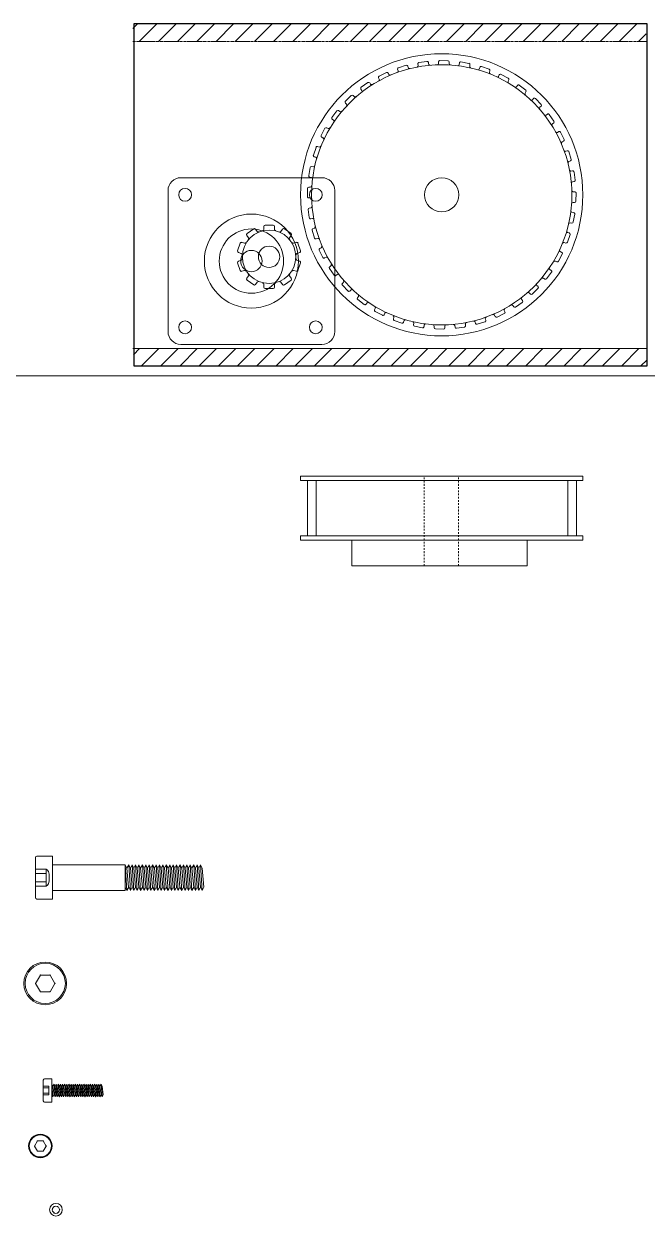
# Model space of a CAD drawing. Header units: millimetres. Extents: x -784753 to 2894, y -738 to 77802.
# Drawn here: x 838.4 to 984.2, y 869.8 to 1148.7 of the extents above; entities that cross this region are included whole.
import ezdxf

# ---------------------------------------------------------------- set-up
doc = ezdxf.new("R2010")
doc.units = ezdxf.units.MM
doc.linetypes.add('CHAIN', pattern=[0.7087, 0.4724, -0.0591, 0.1181, -0.0591])
doc.linetypes.add('phl_center', pattern=[0.75, 0.4, -0.35])
doc.layers.add('Hatch (ANSI)', color=9, linetype='Continuous', lineweight=9)

# ---------------------------------------------------------------- blocks, each defined once
blk = doc.blocks.new('KH39FM2-STEPMOTOR-TOP')
at = {"lineweight": 0}
for p, q in [((16.5, 19.5), (-16.5, 19.5)), ((0, 19.5), (-15.5, 19.5)), ((0, 19.5), (15.05, 19.5)), ((-19.5, 16.5), (-19.5, -16.5)), ((19.5, -16.5), (19.5, 16.5)), ((-16.5, -19.5), (16.5, -19.5)), ((15.05, -19.5), (-15.95, -19.5))]:
    blk.add_line(p, q, dxfattribs=at)
for centre, radius in [((-15.5, 15.5), 1.5), ((15.05, 15.5), 1.5), ((0, 0), 11), ((0, 0), 2.5), ((-15.5, -15.5), 1.5), ((15.05, -15.5), 1.5)]:
    blk.add_circle(centre, radius, dxfattribs=at)
for centre, start, end in [((-16.5, 16.5), 90, 180), ((16.5, 16.5), 0, 90), ((-16.5, -16.5), 180, 270), ((16.5, -16.5), 270, 0)]:
    blk.add_arc(centre, 3, start, end, dxfattribs=at)
blk = doc.blocks.new('ALUMIINIPUTKI-80X80-TOPS')
at = {"layer": 'Hatch (ANSI)', "lineweight": 0}
h = blk.add_hatch(dxfattribs=at)
h.set_pattern_fill('ANSI31', color=256, style=0)
h.set_pattern_definition([(45, (459.0098, -586.3665), (-2.245064, 2.245064), [])])
h.paths.add_polyline_path([(1688.14, -329.88), (1688.14, -334), (1808.14, -334), (1808.14, -329.88)])
h = blk.add_hatch(dxfattribs=at)
h.set_pattern_fill('ANSI31', color=256, style=0)
h.set_pattern_definition([(45, (459.12, -586.3665), (-2.245064, 2.245064), [])])
h.paths.add_polyline_path([(1808.25, -405.85), (1688.25, -405.85), (1688.25, -409.88), (1808.25, -409.88)])
for p, q in [((1808.36, -329.88), (1688.36, -329.88)), ((1688.36, -329.88), (1688.36, -409.88)), ((1808.36, -409.88), (1808.36, -329.88)), ((1688.36, -409.88), (1808.36, -409.88))]:
    blk.add_line(p, q)
at = {"lineweight": 0}
for p, q in [((1803.36, -405.85), (1802.36, -405.85)), ((1803.36, -405.85), (1804.36, -405.85)), ((1724.79, -409.88), (1722.29, -409.88)), ((1724.79, -409.88), (1727.29, -409.88)), ((1748.36, -409.88), (1728.36, -409.88)), ((1748.36, -409.88), (1768.36, -409.88)), ((1771.93, -409.88), (1769.43, -409.88)), ((1771.93, -409.88), (1774.43, -409.88))]:
    blk.add_line(p, q, dxfattribs=at)
at = {"layer": 'Hatch (ANSI)', "linetype": 'CHAIN', "lineweight": 0}
blk.add_line((1688.14, -334), (1808.14, -334), dxfattribs=at)
at = {"layer": 'Hatch (ANSI)', "lineweight": 0}
blk.add_line((1688.14, -405.85), (1808.14, -405.85), dxfattribs=at)
blk = doc.blocks.new('T5-CAMERA-ROTATE-PLATFORM-TOPS')
at = {"lineweight": 0}
for p, q in [((-3.45, 31.22), (-5.33, 30.96)), ((-3.06, 30.61), (-3.11, 30.97)), ((-0.73, 31.11), (-0.73, 30.72)), ((1.47, 31.38), (-0.43, 31.41)), ((1.77, 30.72), (1.77, 31.08)), ((4.14, 30.84), (4.08, 30.45)), ((6.36, 30.76), (4.49, 31.09)), ((-12.93, 28.63), (-14.64, 27.79)), ((-12.37, 28.17), (-12.53, 28.5)), ((-10.31, 29.36), (-10.19, 28.99)), ((-8.3, 30.3), (-10.11, 29.74)), ((-7.81, 29.76), (-7.92, 30.11)), ((-5.59, 30.61), (-5.53, 30.22)), ((6.55, 30.06), (6.61, 30.42)), ((8.92, 29.81), (8.8, 29.44)), ((11.1, 29.39), (9.3, 30.01)), ((11.17, 28.67), (11.29, 29.01)), ((13.47, 28.05), (13.29, 27.7)), ((15.56, 27.29), (13.88, 28.18)), ((-17.25, 26.25), (-18.81, 25.16)), ((-16.62, 25.89), (-16.84, 26.18)), ((-14.78, 27.39), (-14.6, 27.04)), ((15.52, 26.57), (15.69, 26.89)), ((17.7, 25.6), (17.46, 25.28)), ((19.64, 24.52), (18.12, 25.66)), ((-21.15, 23.23), (-22.51, 21.91)), ((-20.47, 22.97), (-20.73, 23.23)), ((-18.88, 24.74), (-18.65, 24.42)), ((19.49, 23.81), (19.7, 24.1)), ((21.48, 22.52), (21.2, 22.24)), ((23.23, 21.15), (21.91, 22.51)), ((-24.52, 19.64), (-25.66, 18.12)), ((-23.81, 19.49), (-24.1, 19.7)), ((-22.52, 21.48), (-22.24, 21.2)), ((22.97, 20.47), (23.23, 20.73)), ((-25.6, 17.7), (-25.28, 17.46)), ((24.74, 18.88), (24.42, 18.65)), ((26.25, 17.25), (25.16, 18.81)), ((25.89, 16.62), (26.18, 16.84)), ((-27.29, 15.56), (-28.18, 13.88)), ((-26.57, 15.52), (-26.89, 15.69)), ((27.39, 14.78), (27.04, 14.6)), ((28.63, 12.93), (27.79, 14.64)), ((-28.67, 11.17), (-29.01, 11.29)), ((-28.05, 13.47), (-27.7, 13.29)), ((28.17, 12.37), (28.5, 12.53)), ((-29.39, 11.1), (-30.01, 9.3)), ((-29.81, 8.92), (-29.44, 8.8)), ((29.36, 10.31), (28.99, 10.19)), ((30.3, 8.3), (29.74, 10.11)), ((-30.76, 6.36), (-31.09, 4.49)), ((-30.06, 6.55), (-30.42, 6.61)), ((29.76, 7.81), (30.11, 7.92)), ((30.61, 5.59), (30.22, 5.53)), ((-30.84, 4.14), (-30.45, 4.08)), ((30.61, 3.06), (30.97, 3.11)), ((31.22, 3.45), (30.96, 5.33)), ((-31.38, 1.47), (-31.41, -0.43)), ((-30.72, 1.77), (-31.08, 1.77)), ((31.11, 0.73), (30.72, 0.73)), ((31.38, -1.47), (31.41, 0.43)), ((-31.11, -0.73), (-30.72, -0.73)), ((30.72, -1.77), (31.08, -1.77)), ((-31.22, -3.45), (-30.96, -5.33)), ((-30.61, -3.06), (-30.97, -3.11)), ((-30.61, -5.59), (-30.22, -5.53)), ((30.84, -4.14), (30.45, -4.08)), ((30.76, -6.36), (31.09, -4.49)), ((-30.3, -8.3), (-29.74, -10.11)), ((-29.76, -7.81), (-30.11, -7.92)), ((30.06, -6.55), (30.42, -6.61)), ((-29.36, -10.31), (-28.99, -10.19)), ((29.39, -11.1), (30.01, -9.3)), ((29.81, -8.92), (29.44, -8.8)), ((-28.63, -12.93), (-27.79, -14.64)), ((-28.17, -12.37), (-28.5, -12.53)), ((27.29, -15.56), (28.18, -13.88)), ((28.05, -13.47), (27.7, -13.29)), ((28.67, -11.17), (29.01, -11.29)), ((-27.39, -14.78), (-27.04, -14.6)), ((-25.89, -16.62), (-26.18, -16.84)), ((26.57, -15.52), (26.89, -15.69)), ((-26.25, -17.25), (-25.16, -18.81)), ((-24.74, -18.88), (-24.42, -18.65)), ((23.81, -19.49), (24.1, -19.7)), ((24.52, -19.64), (25.66, -18.12)), ((25.6, -17.7), (25.28, -17.46)), ((-22.97, -20.47), (-23.23, -20.73)), ((-23.23, -21.15), (-21.91, -22.51)), ((-21.48, -22.52), (-21.2, -22.24)), ((21.15, -23.23), (22.51, -21.91)), ((22.52, -21.48), (22.24, -21.2)), ((-19.49, -23.81), (-19.7, -24.1)), ((-19.64, -24.52), (-18.12, -25.66)), ((18.88, -24.74), (18.65, -24.42)), ((20.47, -22.97), (20.73, -23.23)), ((-17.7, -25.6), (-17.46, -25.28)), ((-15.52, -26.57), (-15.69, -26.89)), ((-15.56, -27.29), (-13.88, -28.18)), ((-13.47, -28.05), (-13.29, -27.7)), ((12.93, -28.63), (14.64, -27.79)), ((14.78, -27.39), (14.6, -27.04)), ((16.62, -25.89), (16.84, -26.18)), ((17.25, -26.25), (18.81, -25.16)), ((-11.17, -28.67), (-11.29, -29.01)), ((-11.1, -29.39), (-9.3, -30.01)), ((-8.92, -29.81), (-8.8, -29.44)), ((-6.55, -30.06), (-6.61, -30.42)), ((-4.14, -30.84), (-4.08, -30.45)), ((3.06, -30.61), (3.11, -30.97)), ((5.59, -30.61), (5.53, -30.22)), ((7.81, -29.76), (7.92, -30.11)), ((8.3, -30.3), (10.11, -29.74)), ((10.31, -29.36), (10.19, -28.99)), ((12.37, -28.17), (12.53, -28.5)), ((-6.36, -30.76), (-4.49, -31.09)), ((-1.77, -30.72), (-1.77, -31.08)), ((-1.47, -31.38), (0.43, -31.41)), ((0.73, -31.11), (0.73, -30.72)), ((3.45, -31.22), (5.33, -30.96))]:
    blk.add_line(p, q, dxfattribs=at)
for radius in [33, 30.43, 4]:
    blk.add_circle((0, 0), radius, dxfattribs=at)
for centre, start, end in [((-5.29, 30.66), 98.0533, 189), ((-3.41, 30.93), 9, 98.0533), ((-1.03, 30.72), 270, 0), ((-0.43, 31.11), 89.0533, 180), ((1.47, 31.08), 0, 89.0533), ((2.07, 30.72), 180, 270), ((4.44, 30.8), 80.0533, 171), ((6.31, 30.47), 351, 80.0533), ((-12.8, 28.36), 27, 116.0533), ((-12.1, 28.31), 207, 297), ((-10.47, 28.89), 288, 18), ((-10.02, 29.46), 107.0533, 198), ((-8.21, 30.01), 18, 107.0533), ((-7.52, 29.85), 198, 288), ((-5.82, 30.18), 279, 9), ((-2.76, 30.66), 189, 279), ((3.79, 30.5), 261, 351), ((6.85, 30.01), 171, 261), ((8.51, 29.53), 252, 342), ((9.2, 29.72), 71.0533, 162), ((11, 29.11), 342, 71.0533), ((11.46, 28.57), 162, 252), ((13.74, 27.92), 62.0533, 153), ((-18.64, 24.92), 125.0533, 216), ((-17.08, 26.01), 36, 125.0533), ((-16.38, 26.07), 216, 306), ((-14.51, 27.52), 116.0533, 207), ((-14.86, 26.9), 297, 27), ((13.03, 27.84), 243, 333), ((15.79, 26.43), 153, 243), ((15.42, 27.03), 333, 62.0533), ((17.22, 25.46), 234, 324), ((17.94, 25.42), 53.0533, 144), ((-20.94, 23.02), 45, 134.0533), ((-20.26, 23.18), 225, 315), ((-18.89, 24.24), 306, 36), ((19.73, 23.63), 144, 234), ((19.46, 24.28), 324, 53.0533), ((21.69, 22.3), 44.0533, 135), ((-24.28, 19.46), 54, 143.0533), ((-23.63, 19.73), 234, 324), ((-22.3, 21.69), 134.0533, 225), ((-22.45, 20.99), 315, 45), ((20.99, 22.45), 225, 315), ((23.18, 20.26), 135, 225), ((23.02, 20.94), 315, 44.0533), ((-25.42, 17.94), 143.0533, 234), ((-25.46, 17.22), 324, 54), ((24.24, 18.89), 216, 306), ((24.92, 18.64), 35.0533, 126), ((26.01, 17.08), 306, 35.0533), ((-27.03, 15.42), 63, 152.0533), ((-26.43, 15.79), 243, 333), ((26.07, 16.38), 126, 216), ((26.9, 14.86), 207, 297), ((27.52, 14.51), 26.0533, 117), ((-29.11, 11), 72, 161.0533), ((-28.57, 11.46), 252, 342), ((-27.92, 13.74), 152.0533, 243), ((-27.84, 13.03), 333, 63), ((28.31, 12.1), 117, 207), ((28.36, 12.8), 297, 26.0533), ((-29.72, 9.2), 161.0533, 252), ((-29.53, 8.51), 342, 72), ((28.89, 10.47), 198, 288), ((29.46, 10.02), 17.0533, 108), ((-30.47, 6.31), 81, 170.0533), ((-30.01, 6.85), 261, 351), ((29.85, 7.52), 108, 198), ((30.18, 5.82), 189, 279), ((30.01, 8.21), 288, 17.0533), ((30.66, 5.29), 8.0533, 99), ((-30.8, 4.44), 170.0533, 261), ((-30.5, 3.79), 351, 81), ((30.66, 2.76), 99, 189), ((30.93, 3.41), 279, 8.0533), ((-31.08, 1.47), 90, 179.0533), ((-30.72, 2.07), 270, 0), ((30.72, 1.03), 180, 270), ((31.11, 0.43), 359.0533, 90), ((-31.11, -0.43), 179.0533, 270), ((-30.72, -1.03), 0, 90), ((-30.66, -2.76), 279, 9), ((30.72, -2.07), 90, 180), ((31.08, -1.47), 270, 359.0533), ((-30.93, -3.41), 99, 188.0533), ((-30.66, -5.29), 188.0533, 279), ((-30.18, -5.82), 9, 99), ((30.5, -3.79), 171, 261), ((30.8, -4.44), 350.0533, 81), ((-30.01, -8.21), 108, 197.0533), ((-29.85, -7.52), 288, 18), ((30.01, -6.85), 81, 171), ((30.47, -6.31), 261, 350.0533), ((-29.46, -10.02), 197.0533, 288), ((-28.89, -10.47), 18, 108), ((29.11, -11), 252, 341.0533), ((29.53, -8.51), 162, 252), ((29.72, -9.2), 341.0533, 72), ((-28.36, -12.8), 117, 206.0533), ((-28.31, -12.1), 297, 27), ((27.84, -13.03), 153, 243), ((27.92, -13.74), 332.0533, 63), ((28.57, -11.46), 72, 162), ((-27.52, -14.51), 206.0533, 297), ((-26.9, -14.86), 27, 117), ((-26.07, -16.38), 306, 36), ((26.43, -15.79), 63, 153), ((27.03, -15.42), 243, 332.0533), ((-26.01, -17.08), 126, 215.0533), ((-24.92, -18.64), 215.0533, 306), ((-24.24, -18.89), 36, 126), ((23.63, -19.73), 54, 144), ((25.46, -17.22), 144, 234), ((25.42, -17.94), 323.0533, 54), ((-23.02, -20.94), 135, 224.0533), ((-23.18, -20.26), 315, 45), ((-20.99, -22.45), 45, 135), ((22.45, -20.99), 135, 225), ((22.3, -21.69), 314.0533, 45), ((24.28, -19.46), 234, 323.0533), ((-21.69, -22.3), 224.0533, 315), ((-19.46, -24.28), 144, 233.0533), ((-19.73, -23.63), 324, 54), ((18.89, -24.24), 126, 216), ((18.64, -24.92), 305.0533, 36), ((20.26, -23.18), 45, 135), ((20.94, -23.02), 225, 314.0533), ((-17.94, -25.42), 233.0533, 324), ((-17.22, -25.46), 54, 144), ((-15.42, -27.03), 153, 242.0533), ((-15.79, -26.43), 333, 63), ((-13.03, -27.84), 63, 153), ((14.86, -26.9), 117, 207), ((14.51, -27.52), 296.0533, 27), ((16.38, -26.07), 36, 126), ((17.08, -26.01), 216, 305.0533), ((-13.74, -27.92), 242.0533, 333), ((-11.46, -28.57), 342, 72), ((-11, -29.11), 162, 251.0533), ((-9.2, -29.72), 251.0533, 342), ((-8.51, -29.53), 72, 162), ((-6.85, -30.01), 351, 81), ((-6.31, -30.47), 171, 260.0533), ((-3.79, -30.5), 81, 171), ((-2.07, -30.72), 0, 90), ((1.03, -30.72), 90, 180), ((2.76, -30.66), 9, 99), ((5.29, -30.66), 278.0533, 9), ((5.82, -30.18), 99, 189), ((7.52, -29.85), 18, 108), ((8.21, -30.01), 198, 287.0533), ((10.02, -29.46), 287.0533, 18), ((10.47, -28.89), 108, 198), ((12.1, -28.31), 27, 117), ((12.8, -28.36), 207, 296.0533), ((-4.44, -30.8), 260.0533, 351), ((-1.47, -31.08), 180, 269.0533), ((0.43, -31.11), 269.0533, 0), ((3.41, -30.93), 189, 278.0533)]:
    blk.add_arc(centre, 0.3, start, end, dxfattribs=at)
blk = doc.blocks.new('T5-CAMERA-ROTATE-MOTOR-TOPS')
at = {"lineweight": 0}
for radius in [7.53, 2.5]:
    blk.add_circle((783.69, 940.13), radius, dxfattribs=at)
blk = doc.blocks.new('T5-10-HIHNAPYORA')
at = {"lineweight": 0}
for p, q in [((857.01, 1035.02), (855.11, 1035.02)), ((850.86, 1032.62), (851.27, 1032.06)), ((852.46, 1034.16), (850.93, 1033.04)), ((853.29, 1033.53), (852.88, 1034.09)), ((854.81, 1034.72), (854.81, 1034.02)), ((857.31, 1034.02), (857.31, 1034.72)), ((859.23, 1034.09), (858.82, 1033.53)), ((861.19, 1033.04), (859.65, 1034.16)), ((860.84, 1032.06), (861.25, 1032.62)), ((849.29, 1030.79), (848.71, 1028.99)), ((850.33, 1030.77), (849.67, 1030.99)), ((862.44, 1030.99), (861.78, 1030.77)), ((863.41, 1028.99), (862.82, 1030.79)), ((848.9, 1028.61), (849.56, 1028.39)), ((849.56, 1026.8), (848.9, 1026.58)), ((862.55, 1028.39), (863.22, 1028.61)), ((863.22, 1026.58), (862.55, 1026.8)), ((848.71, 1026.21), (849.29, 1024.4)), ((849.67, 1024.21), (850.33, 1024.42)), ((861.78, 1024.42), (862.44, 1024.21)), ((862.82, 1024.4), (863.41, 1026.21)), ((851.27, 1023.13), (850.86, 1022.57)), ((850.93, 1022.15), (852.46, 1021.03)), ((852.88, 1021.1), (853.29, 1021.66)), ((854.81, 1021.17), (854.81, 1020.48)), ((857.31, 1020.48), (857.31, 1021.17)), ((858.82, 1021.66), (859.23, 1021.1)), ((859.65, 1021.03), (861.19, 1022.15)), ((861.25, 1022.57), (860.84, 1023.13)), ((855.11, 1020.18), (857.01, 1020.18))]:
    blk.add_line(p, q, dxfattribs=at)
for radius in [6.25, 2.5]:
    blk.add_circle((856.06, 1027.6), radius, dxfattribs=at)
for centre, start, end in [((855.11, 1034.72), 90, 180), ((857.01, 1034.72), 360, 450), ((851.1, 1032.8), 126, 216), ((852.64, 1033.91), 36, 126), ((853.54, 1033.7), 216, 306), ((854.51, 1034.02), 270, 360), ((857.61, 1034.02), 540, 630), ((858.58, 1033.7), 234, 324), ((859.47, 1033.91), 54, 144), ((861.01, 1032.8), 324, 54), ((849.58, 1030.7), 72, 162), ((850.43, 1031.06), 252, 342), ((851.03, 1031.88), 306, 36), ((861.09, 1031.88), 144, 234), ((861.69, 1031.06), 198, 288), ((862.54, 1030.7), 18, 108), ((848.99, 1028.89), 162, 252), ((848.99, 1026.3), 108, 198), ((849.47, 1028.11), 342, 72), ((849.47, 1027.08), 288, 18), ((862.65, 1028.11), 108, 198), ((862.65, 1027.08), 162, 252), ((863.12, 1028.89), 288, 18), ((863.12, 1026.3), 342, 72), ((849.58, 1024.49), 198, 288), ((850.43, 1024.14), 18, 108), ((861.69, 1024.14), 72, 162), ((862.54, 1024.49), 252, 342), ((851.1, 1022.39), 144, 234), ((851.03, 1023.31), 324, 54), ((852.64, 1021.28), 234, 324), ((853.54, 1021.49), 54, 144), ((854.51, 1021.17), 0, 90), ((857.61, 1021.17), 90, 180), ((858.58, 1021.49), 36, 126), ((859.47, 1021.28), 216, 306), ((861.09, 1023.31), 126, 216), ((861.01, 1022.39), 306, 36), ((855.11, 1020.48), 180, 270), ((857.01, 1020.48), 270, 0)]:
    blk.add_arc(centre, 0.3, start, end, dxfattribs=at)
blk = doc.blocks.new('T5-40-LSIDE-CAMERAR')
at = {"lineweight": 0}
for p, q in [((33, 15), (-33, 15)), ((-33, 15), (-33, 14)), ((-33, 14), (-29.37, 14)), ((29.48, 15), (-31.37, 15)), ((-31.37, 14), (-31.37, 1)), ((-29.37, 1), (-29.37, 14)), ((-29.37, 14), (29.48, 14)), ((29.48, 1), (29.48, 14)), ((29.48, 14), (33, 14)), ((31.48, 1), (31.48, 14)), ((33, 15), (33, 14)), ((-33, 0), (-33, 1)), ((-33, 1), (-29.37, 1)), ((33, 0), (-33, 0)), ((-31.37, 0), (-29.37, 0)), ((-29.37, 1), (29.48, 1)), ((-21, -6), (-21, 0)), ((20, -6), (20, 0)), ((29.48, 1), (33, 1)), ((31.48, 0), (29.48, 0)), ((33, 1), (33, 0)), ((20, -6), (-21, -6)), ((0, -6), (-21, -6)), ((0, -6), (-4, -6)), ((0, -6), (-3, -6)), ((0, -6), (20, -6)), ((0, -6), (20, -6)), ((0, -6), (3, -6)), ((0, -6), (4, -6)), ((0, -6), (20, -6))]:
    blk.add_line(p, q, dxfattribs=at)
at = {"linetype": 'phl_center', "lineweight": 0}
for p, q in [((-4.07, -6), (-4.07, 15)), ((3.93, -6), (3.93, 15))]:
    blk.add_line(p, q, dxfattribs=at)
blk = doc.blocks.new('M6x35-DIN7984-LSIDE')
at = {"lineweight": 0}
for p, q in [((-4, 4.7), (-4, -4.7)), ((0, 5), (-3.7, 5)), ((0, -5), (0, 5)), ((0, 0), (0, 3)), ((0, 3), (17, 3)), ((17, 3), (17.4, 2.2)), ((17, 3), (17.4, -3)), ((17, -2.2), (17, 3)), ((17.4, 2.2), (17.8, 3)), ((17.8, 3), (18.2, -3)), ((17.8, 3), (18.2, 2.2)), ((18.2, 2.2), (18.6, 3)), ((18.6, 3), (19, -3)), ((18.6, 3), (19, 2.2)), ((19, 2.2), (19.4, 3)), ((19.4, 3), (19.8, -3)), ((19.4, 3), (19.8, 2.2)), ((19.8, 2.2), (20.2, 3)), ((20.2, 3), (20.6, -3)), ((20.2, 3), (20.6, 2.2)), ((20.6, 2.2), (21, 3)), ((21, 3), (21.4, -3)), ((21, 3), (21.4, 2.2)), ((21.4, 2.2), (21.8, 3)), ((21.8, 3), (22.2, -3)), ((21.8, 3), (22.2, 2.2)), ((22.2, 2.2), (22.6, 3)), ((22.6, 3), (23, -3)), ((22.6, 3), (23, 2.2)), ((23, 2.2), (23.4, 3)), ((23.4, 3), (23.8, -3)), ((23.4, 3), (23.8, 2.2)), ((23.8, 2.2), (24.2, 3)), ((24.2, 3), (24.6, -3)), ((24.2, 3), (24.6, 2.2)), ((24.6, 2.2), (25, 3)), ((25, 3), (25.4, -3)), ((25, 3), (25.4, 2.2)), ((25.4, 2.2), (25.8, 3)), ((25.8, 3), (26.2, -3)), ((25.8, 3), (26.2, 2.2)), ((26.2, 2.2), (26.6, 3)), ((26.6, 3), (27, -3)), ((26.6, 3), (27, 2.2)), ((27, 2.2), (27.4, 3)), ((27.4, 3), (27.8, -3)), ((27.4, 3), (27.8, 2.2)), ((27.8, 2.2), (28.2, 3)), ((28.2, 3), (28.6, -3)), ((28.2, 3), (28.6, 2.2)), ((28.6, 2.2), (29, 3)), ((29, 3), (29.4, -3)), ((29, 3), (29.4, 2.2)), ((29.4, 2.2), (29.8, 3)), ((29.8, 3), (30.2, -3)), ((29.8, 3), (30.2, 2.2)), ((30.2, 2.2), (30.6, 3)), ((30.6, 3), (31, -3)), ((30.6, 3), (31, 2.2)), ((31, 2.2), (31.4, 3)), ((31.4, 3), (31.8, -3)), ((31.4, 3), (31.8, 2.2)), ((31.8, 2.2), (32.2, 3)), ((32.2, 3), (32.6, -3)), ((32.2, 3), (32.6, 2.2)), ((32.6, 2.2), (33, 3)), ((33, 3), (33.4, -3)), ((33, 3), (33.4, 2.2)), ((33.4, 2.2), (33.8, 3)), ((33.8, 3), (34.2, -3)), ((33.8, 3), (34.2, 2.2)), ((34.2, 2.2), (34.6, 3)), ((34.6, 3), (35, -3)), ((34.6, 3), (35, 2.2)), ((-1.51, 2), (-4, 2)), ((-1.51, 1), (-4, 1)), ((-1.51, 0), (-1.51, 2)), ((-1.51, 0), (-1.51, 1)), ((-1.51, 0), (-1.51, -2)), ((-1.51, 0), (-1.51, -1)), ((0, 0), (0, -3)), ((17.38, 2.2), (17.78, -2.2)), ((18.2, 2.2), (18.6, -2.2)), ((19, 2.2), (19.4, -2.2)), ((19.8, 2.2), (20.2, -2.2)), ((20.6, 2.2), (21, -2.2)), ((21.4, 2.2), (21.8, -2.2)), ((22.2, 2.2), (22.6, -2.2)), ((23, 2.2), (23.4, -2.2)), ((23.8, 2.2), (24.2, -2.2)), ((24.6, 2.2), (25, -2.2)), ((25.4, 2.2), (25.8, -2.2)), ((26.2, 2.2), (26.6, -2.2)), ((27, 2.2), (27.4, -2.2)), ((27.8, 2.2), (28.2, -2.2)), ((28.6, 2.2), (29, -2.2)), ((29.4, 2.2), (29.8, -2.2)), ((30.2, 2.2), (30.6, -2.2)), ((31, 2.2), (31.4, -2.2)), ((31.8, 2.2), (32.2, -2.2)), ((32.6, 2.2), (33, -2.2)), ((33.4, 2.2), (33.8, -2.2)), ((34.2, 2.2), (34.6, -2.2)), ((35, 2.2), (35.4, -2.2)), ((-1.51, -1), (-4, -1)), ((-1.51, -2), (-4, -2)), ((17, -3), (17, -2.2)), ((17, -2.2), (17.4, -3)), ((17.4, -3), (17.8, -2.2)), ((17.8, -2.2), (18.2, -3)), ((18.2, -3), (18.6, -2.2)), ((18.6, -2.2), (19, -3)), ((19, -3), (19.4, -2.2)), ((19.4, -2.2), (19.8, -3)), ((19.8, -3), (20.2, -2.2)), ((20.2, -2.2), (20.6, -3)), ((20.6, -3), (21, -2.2)), ((21, -2.2), (21.4, -3)), ((21.4, -3), (21.8, -2.2)), ((21.8, -2.2), (22.2, -3)), ((22.2, -3), (22.6, -2.2)), ((22.6, -2.2), (23, -3)), ((23, -3), (23.4, -2.2)), ((23.4, -2.2), (23.8, -3)), ((23.8, -3), (24.2, -2.2)), ((24.2, -2.2), (24.6, -3)), ((24.6, -3), (25, -2.2)), ((25, -2.2), (25.4, -3)), ((25.4, -3), (25.8, -2.2)), ((25.8, -2.2), (26.2, -3)), ((26.2, -3), (26.6, -2.2)), ((26.6, -2.2), (27, -3)), ((27, -3), (27.4, -2.2)), ((27.4, -2.2), (27.8, -3)), ((27.8, -3), (28.2, -2.2)), ((28.2, -2.2), (28.6, -3)), ((28.6, -3), (29, -2.2)), ((29, -2.2), (29.4, -3)), ((29.4, -3), (29.8, -2.2)), ((29.8, -2.2), (30.2, -3)), ((30.2, -3), (30.6, -2.2)), ((30.6, -2.2), (31, -3)), ((31, -3), (31.4, -2.2)), ((31.4, -2.2), (31.8, -3)), ((31.8, -3), (32.2, -2.2)), ((32.2, -2.2), (32.6, -3)), ((32.6, -3), (33, -2.2)), ((33, -2.2), (33.4, -3)), ((33.4, -3), (33.8, -2.2)), ((33.8, -2.2), (34.2, -3)), ((34.2, -3), (34.6, -2.2)), ((34.6, -2.2), (35, -3)), ((35, -3), (35.4, -2.2)), ((-3.7, -5), (0, -5)), ((0, -3), (17, -3))]:
    blk.add_line(p, q, dxfattribs=at)
for centre, start, end in [((-3.7, 4.7), 90, 180), ((-3.7, -4.7), 180, 270)]:
    blk.add_arc(centre, 0.3, start, end, dxfattribs=at)
blk.add_ellipse((-1.51, 0), major_axis=(0, 2), ratio=0.372194, start_param=3.141593, end_param=6.283185, dxfattribs=at)
blk = doc.blocks.new('M6-DIN7984-TSIDE')
at = {"lineweight": 0}
for p, q in [((841.19, 924.24), (842.31, 926.19)), ((842.31, 926.19), (844.56, 926.19)), ((844.56, 926.19), (845.69, 924.24)), ((842.31, 922.29), (841.19, 924.24)), ((845.69, 924.24), (844.56, 922.29)), ((844.56, 922.29), (842.31, 922.29))]:
    blk.add_line(p, q, dxfattribs=at)
for radius in [5, 4.71]:
    blk.add_circle((843.44, 924.24), radius, dxfattribs=at)
for p in [(842.31, 926.19), (844.56, 926.19), (841.19, 924.24), (845.69, 924.24), (842.31, 922.29), (844.56, 922.29)]:
    blk.add_point(p, dxfattribs=at)
blk = doc.blocks.new('M3-DIN7984-TSIDE')
at = {"lineweight": 0}
for p, q in [((-2.79, -0.06), (-2.11, 1.12)), ((-2.11, 1.12), (-0.74, 1.12)), ((-0.74, 1.12), (-0.06, -0.06)), ((-2.11, -1.25), (-2.79, -0.06)), ((-0.74, -1.25), (-2.11, -1.25)), ((-0.06, -0.06), (-0.74, -1.25))]:
    blk.add_line(p, q, dxfattribs=at)
for radius in [2.75, 2.58]:
    blk.add_circle((-1.43, -0.05), radius, dxfattribs=at)
for p in [(-2.11, 1.12), (-0.74, 1.12), (-2.79, -0.06), (-2.11, -1.25), (-0.74, -1.25), (-0.06, -0.06)]:
    blk.add_point(p, dxfattribs=at)
blk = doc.blocks.new('M3-DIN7984-LSIDE')
at = {"lineweight": 0}
for p, q in [((-2, -2.45), (-2, 2.45)), ((-0.71, 1), (-2, 1)), ((-0.71, 0.6), (-2, 0.6)), ((-1.7, 2.75), (0, 2.75)), ((-0.71, 0), (-0.71, 1)), ((-0.71, 1), (-0.71, 0.7)), ((-0.71, 1), (-0.71, 0.6)), ((-0.71, 0), (-0.71, -1)), ((0, 2.75), (0, -2.75)), ((0, 0), (0, 1.5)), ((0, 1.5), (0.25, 1)), ((0, 1.5), (0.25, -1.5)), ((0, 0), (0, -1.5)), ((0.25, 1), (0.5, 1.5)), ((0.25, 1), (0.5, -1)), ((0.5, 1.5), (0.75, -1.5)), ((0.5, 1.5), (0.75, 1)), ((0.75, 1), (1, 1.5)), ((0.75, 1), (1, -1)), ((1, 1.5), (1.25, -1.5)), ((1, 1.5), (1.25, 1)), ((1.25, 1), (1.5, 1.5)), ((1.25, 1), (1.5, -1)), ((1.5, 1.5), (1.75, -1.5)), ((1.5, 1.5), (1.75, 1)), ((1.75, 1), (2, 1.5)), ((1.75, 1), (2, -1)), ((2, 1.5), (2.25, -1.5)), ((2, 1.5), (2.25, 1)), ((2.25, 1), (2.5, 1.5)), ((2.25, 1), (2.5, -1)), ((2.5, 1.5), (2.75, -1.5)), ((2.5, 1.5), (2.75, 1)), ((2.75, 1), (3, 1.5)), ((2.75, 1), (3, -1)), ((3, 1.5), (3.25, -1.5)), ((3, 1.5), (3.25, 1)), ((3.25, 1), (3.5, 1.5)), ((3.25, 1), (3.5, -1)), ((3.5, 1.5), (3.75, -1.5)), ((3.5, 1.5), (3.75, 1)), ((3.75, 1), (4, 1.5)), ((3.75, 1), (4, -1)), ((4, 1.5), (4.25, -1.5)), ((4, 1.5), (4.25, 1)), ((4.25, 1), (4.5, 1.5)), ((4.25, 1), (4.5, -1)), ((4.5, 1.5), (4.75, -1.5)), ((4.5, 1.5), (4.75, 1)), ((4.75, 1), (5, 1.5)), ((4.75, 1), (5, -1)), ((5, 1.5), (5.25, -1.5)), ((5, 1.5), (5.25, 1)), ((5.25, 1), (5.5, 1.5)), ((5.25, 1), (5.5, -1)), ((5.5, 1.5), (5.75, -1.5)), ((5.5, 1.5), (5.75, 1)), ((5.75, 1), (6, 1.5)), ((5.75, 1), (6, -1)), ((6, 1.5), (6.25, -1.5)), ((6, 1.5), (6.25, 1)), ((6.25, 1), (6.5, 1.5)), ((6.25, 1), (6.5, -1)), ((6.5, 1.5), (6.75, -1.5)), ((6.5, 1.5), (6.75, 1)), ((6.75, 1), (7, 1.5)), ((6.75, 1), (7, -1)), ((7, 1.5), (7.25, -1.5)), ((7, 1.5), (7.25, 1)), ((7.25, 1), (7.5, 1.5)), ((7.25, 1), (7.5, -1)), ((7.5, 1.5), (7.75, -1.5)), ((7.5, 1.5), (7.75, 1)), ((7.75, 1), (8, 1.5)), ((7.75, 1), (8, -1)), ((8, 1.5), (8.25, -1.5)), ((8, 1.5), (8.25, 1)), ((8.25, 1), (8.5, 1.5)), ((8.25, 1), (8.5, -1)), ((8.5, 1.5), (8.75, -1.5)), ((8.5, 1.5), (8.75, 1)), ((8.75, 1), (9, 1.5)), ((8.75, 1), (9, -1)), ((9, 1.5), (9.25, -1.5)), ((9, 1.5), (9.25, 1)), ((9.25, 1), (9.5, 1.5)), ((9.25, 1), (9.5, -1)), ((9.5, 1.5), (9.75, -1.5)), ((9.5, 1.5), (9.75, 1)), ((9.75, 1), (10, 1.5)), ((9.75, 1), (10, -1)), ((10, 1.5), (10.25, -1.5)), ((10, 1.5), (10.25, 1)), ((10.25, 1), (10.5, 1.5)), ((10.25, 1), (10.5, -1)), ((10.5, 1.5), (10.75, -1.5)), ((10.5, 1.5), (10.75, 1)), ((10.75, 1), (11, 1.5)), ((10.75, 1), (11, -1)), ((11, 1.5), (11.25, -1.5)), ((11, 1.5), (11.25, 1)), ((11.25, 1), (11.5, 1.5)), ((11.25, 1), (11.5, -1)), ((11.5, 1.5), (11.75, -1.5)), ((11.5, 1.5), (11.75, 1)), ((11.75, 1), (12, -1)), ((-0.71, -0.6), (-2, -0.6)), ((-0.71, -1), (-2, -1)), ((0, -2.75), (-1.7, -2.75)), ((-0.71, -1), (-0.71, -0.6)), ((0, -1), (0.25, -1.5)), ((0.24, -1.5), (0.49, -1)), ((0.5, -1), (0.75, -1.5)), ((0.74, -1.5), (0.99, -1)), ((1, -1), (1.25, -1.5)), ((1.24, -1.5), (1.49, -1)), ((1.5, -1), (1.75, -1.5)), ((1.74, -1.5), (1.99, -1)), ((2, -1), (2.25, -1.5)), ((2.24, -1.5), (2.49, -1)), ((2.5, -1), (2.75, -1.5)), ((2.74, -1.5), (2.99, -1)), ((3, -1), (3.25, -1.5)), ((3.24, -1.5), (3.49, -1)), ((3.5, -1), (3.75, -1.5)), ((3.74, -1.5), (3.99, -1)), ((4, -1), (4.25, -1.5)), ((4.24, -1.5), (4.49, -1)), ((4.5, -1), (4.75, -1.5)), ((4.74, -1.5), (4.99, -1)), ((5, -1), (5.25, -1.5)), ((5.24, -1.5), (5.49, -1)), ((5.5, -1), (5.75, -1.5)), ((5.74, -1.5), (5.99, -1)), ((6, -1), (6.25, -1.5)), ((6.24, -1.5), (6.49, -1)), ((6.5, -1), (6.75, -1.5)), ((6.74, -1.5), (6.99, -1)), ((7, -1), (7.25, -1.5)), ((7.24, -1.5), (7.49, -1)), ((7.5, -1), (7.75, -1.5)), ((7.74, -1.5), (7.99, -1)), ((8, -1), (8.25, -1.5)), ((8.24, -1.5), (8.49, -1)), ((8.5, -1), (8.75, -1.5)), ((8.74, -1.5), (8.99, -1)), ((9, -1), (9.25, -1.5)), ((9.24, -1.5), (9.49, -1)), ((9.5, -1), (9.75, -1.5)), ((9.74, -1.5), (9.99, -1)), ((10, -1), (10.25, -1.5)), ((10.24, -1.5), (10.49, -1)), ((10.5, -1), (10.75, -1.5)), ((10.74, -1.5), (10.99, -1)), ((11, -1), (11.25, -1.5)), ((11.24, -1.5), (11.49, -1)), ((11.5, -1), (11.75, -1.5)), ((11.74, -1.5), (11.99, -1))]:
    blk.add_line(p, q, dxfattribs=at)
for centre, start, end in [((-1.7, 2.45), 90, 180), ((-1.7, -2.45), 180, 270)]:
    blk.add_arc(centre, 0.3, start, end, dxfattribs=at)

msp = doc.modelspace()

# ---------------------------------------------------------------- linework, layer by layer
at = {"lineweight": 0}
msp.add_xline((1135.24, 1066.413), (1, 0), dxfattribs=at)
for radius in [1.5, 0.846]:
    msp.add_circle((845.933, 871.28), radius, dxfattribs=at)
for p in [(845.087, 871.28), (845.087, 871.28), (845.51, 872.013), (845.51, 872.013), (845.51, 870.548), (845.51, 870.548), (846.356, 872.013), (846.356, 872.013), (846.356, 870.548), (846.356, 870.548), (846.778, 871.28), (846.778, 871.28)]:
    msp.add_point(p, dxfattribs=at)

# ---------------------------------------------------------------- block references
for name, p in [('ALUMIINIPUTKI-80X80-TOPS', (-824.188, 1478.621)), ('T5-CAMERA-ROTATE-PLATFORM-TOPS', (936.139, 1108.739)), ('KH39FM2-STEPMOTOR-TOP', (891.644, 1093.238)), ('T5-CAMERA-ROTATE-MOTOR-TOPS', (107.953, 153.105)), ('T5-10-HIHNAPYORA', (39.714, 66.634)), ('T5-40-LSIDE-CAMERAR', (936.139, 1027.934)), ('M6x35-DIN7984-LSIDE', (845.146, 948.977)), ('M6-DIN7984-TSIDE', (0, 0)), ('M3-DIN7984-LSIDE', (844.987, 899.18)), ('M3-DIN7984-TSIDE', (843.72, 886.251))]:
    msp.add_blockref(name, p, dxfattribs=at)

doc.saveas('drawing.dxf')
